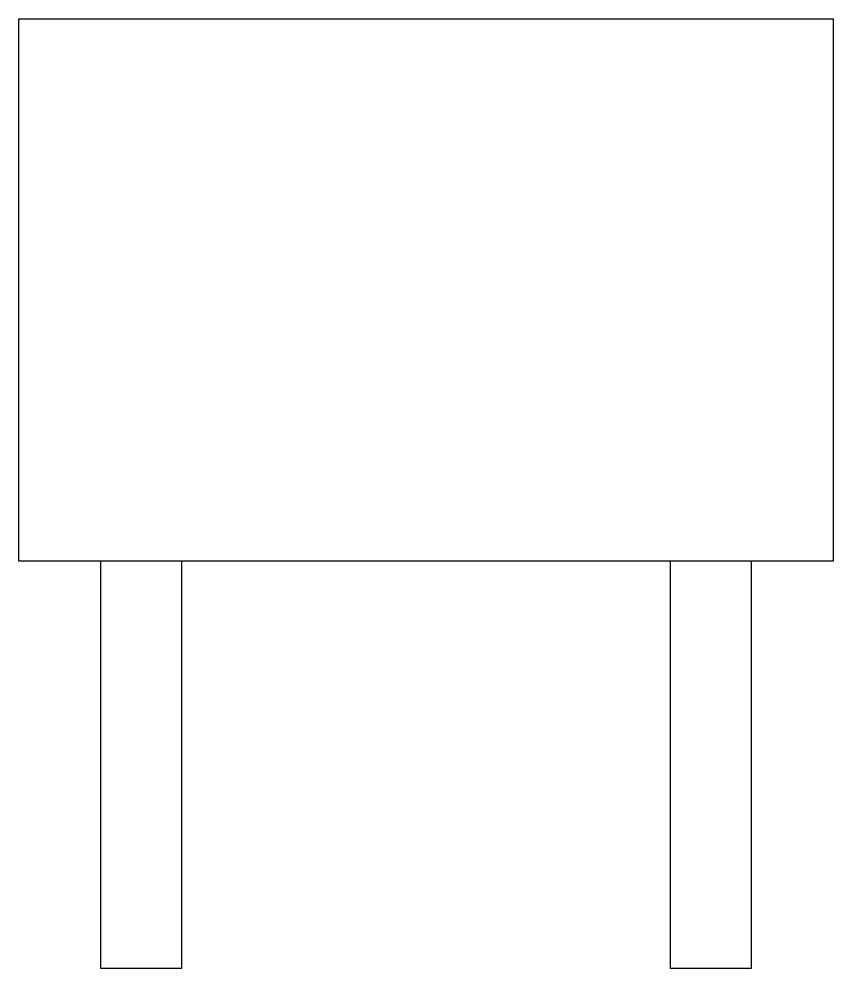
# Model space of a CAD drawing. Extents: x 2 to 602, y 7 to 707.
import ezdxf

# ---------------------------------------------------------------- set-up
doc = ezdxf.new("R2010")
doc.units = 0
doc.header["$LTSCALE"] = 50
doc.layers.get('0').update_dxf_attribs({"linetype": 'CONTINUOUS'})

msp = doc.modelspace()

# ---------------------------------------------------------------- linework, layer by layer
at = {"color": 0}
msp.add_lwpolyline([(2.38, 706.58), (602.38, 706.58), (602.38, 306.58), (2.38, 306.58)], close=True, dxfattribs=at)
for points in [[(62.38, 306.58), (62.38, 6.58), (122.38, 6.58), (122.38, 306.58)], [(482.38, 306.58), (482.38, 6.58), (542.38, 6.58), (542.38, 306.58)]]:
    msp.add_lwpolyline(points, dxfattribs=at)

doc.saveas('drawing.dxf')
